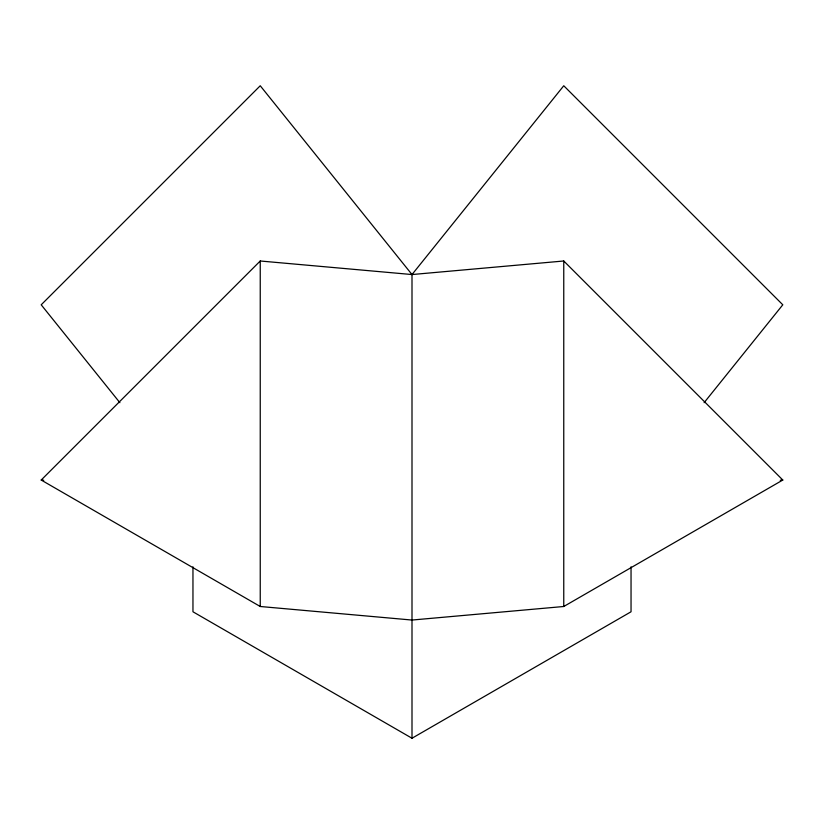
<?xml version="1.0" encoding="UTF-8"?>
<svg xmlns="http://www.w3.org/2000/svg" width="824" height="824" viewBox="0 0 824 824"><rect width="100%" height="100%" fill="white"/><g stroke="black" fill="none" stroke-linecap="round" stroke-linejoin="round"><path stroke-width="1.24" d="M192.96 566.819L192.96 611.779L412 738.242L412 274.547L563.76 85.758L782.8 304.798L704.108 402.689M41.2 480.032L260.24 260.992L412 274.547L563.76 260.992L782.8 480.032L563.76 606.495L412 620.05L260.24 606.495L41.2 480.032L43.754 480.258M412 738.242L631.04 611.779L631.04 566.819M780.246 480.258L782.8 480.032M412 274.547L260.24 85.758L41.2 304.798L119.892 402.689M563.76 260.992L563.76 606.495M260.24 260.992L260.24 606.495"/></g></svg>
